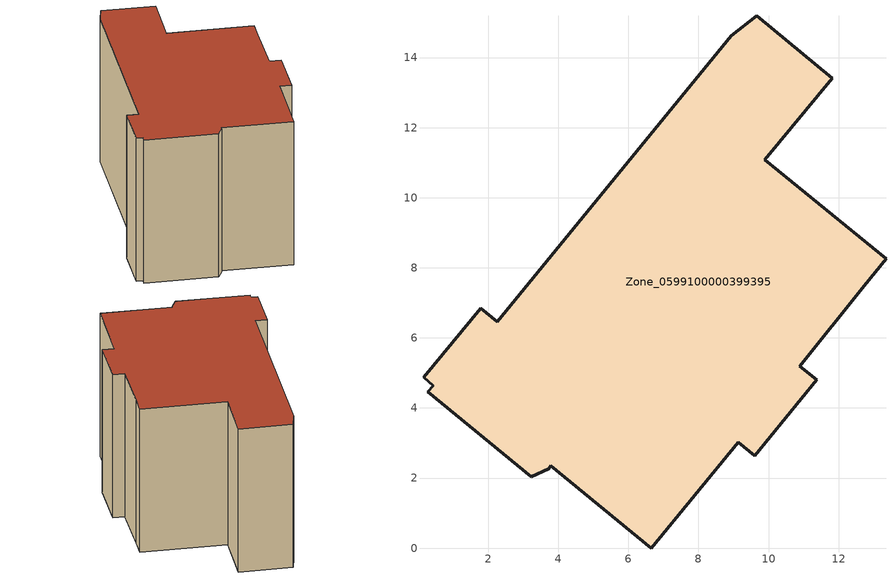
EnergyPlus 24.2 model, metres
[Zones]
Zone_0599100000399395
 floor ground (C_G): 2.25,6.46 8.94,14.63 9.67,15.19 11.82,13.41 9.89,11.08 13.35,8.26 12.73,7.48 10.9,5.19 11.37,4.8 9.6,2.64 9.13,3.03 6.66,0 3.79,2.35 3.72,2.27 3.23,2.04 0.28,4.46 0.43,4.64 0.15,4.87 1.79,6.85 z0
 wall outside (C_F): 9.89,11.08 11.82,13.41 9.67,15.19 8.94,14.63 2.25,6.46 1.79,6.85 0.15,4.87 0.43,4.64 0.28,4.46 3.23,2.04 3.72,2.27 3.79,2.35 6.66,0 9.13,3.03 9.6,2.64 11.37,4.8 10.9,5.19 12.73,7.48 13.35,8.26 9.89,11.08 z0:8.06
 roof outside (C_R): 8.94,14.63 2.25,6.46 1.79,6.85 0.15,4.87 0.43,4.64 0.28,4.46 3.23,2.04 3.72,2.27 3.79,2.35 6.66,0 9.13,3.03 9.6,2.64 11.37,4.8 10.9,5.19 12.73,7.48 13.35,8.26 9.89,11.08 11.82,13.41 9.67,15.19 z8.06
[BUILDING]
Pand.0599100000399395: North Axis=0; Terrain=City; Loads Convergence Tolerance Value=0.04; Temperature Convergence Tolerance Value=0.4; Solar Distribution=FullExterior; Maximum Number of Warmup Days=25; Minimum Number of Warmup Days=1
[Site:Location]
Rotterdam.The.Hague.AP_ZH_NLD Design_Conditions: Latitude=51.96; Longitude=4.45; Time Zone=1; Elevation=-4.5
[SITE:GROUNDTEMPERATURE:BUILDINGSURFACE]
18, 18, 18, 18, 18, 18, 18, 18, 18, 18, 18, 18
[MATERIAL] Thermal Absorptance=0.9; Solar Absorptance=0.7; Visible Absorptance=0.7
Name | Roughness | Thickness | Conductivity | Density | Specific Heat
G.D.1992-2005 | MediumSmooth | 0.15 | 0.06 | 540 | 1210
F.D.1992-2005 | Rough | 0.3 | 0.12 | 1920 | 840
R.D.1992-2005 | MediumRough | 0.2 | 0.08 | 1500 | 1000
[CONSTRUCTION]
C_G: G.D.1992-2005
C_F: F.D.1992-2005
C_R: R.D.1992-2005
[ZONE]
Zone_0599100000399395: Type=1; Multiplier=1; Ceiling Height=Autocalculate; Volume=Autocalculate; Floor Area=autocalculate; Part of Total Floor Area=Yes
[ZONEINFILTRATION:DESIGNFLOWRATE]
Infil_Zone_0599100000399395: Zone or ZoneList or Space or SpaceList=Zone_0599100000399395; Schedule=AlwaysOn; Design Flow Rate Calculation Method=Flow/Area; Flow Rate per Floor Area=0.0021; Constant Term Coefficient=1; Temperature Term Coefficient=0; Velocity Term Coefficient=0; Velocity Squared Term Coefficient=0
[HVACTEMPLATE:ZONE:IDEALLOADSAIRSYSTEM]
Zone_0599100000399395: Maximum Heating Supply Air Temperature=50; Minimum Cooling Supply Air Temperature=13; Maximum Heating Supply Air Humidity Ratio=0.0156; Minimum Cooling Supply Air Humidity Ratio=0.0077; Heating Limit=NoLimit; Cooling Limit=NoLimit; Dehumidification Control Type=ConstantSensibleHeatRatio; Cooling Sensible Heat Ratio=0.7; Dehumidification Setpoint=60; Humidification Control Type=None; Humidification Setpoint=30; Outdoor Air Method=None; Outdoor Air Flow Rate per Person=0.00944; Outdoor Air Flow Rate per Zone Floor Area=0; Outdoor Air Flow Rate per Zone=0; Demand Controlled Ventilation Type=None; Outdoor Air Economizer Type=NoEconomizer; Heat Recovery Type=None; Sensible Heat Recovery Effectiveness=0.7; Latent Heat Recovery Effectiveness=0.65
[ZONECONTROL:THERMOSTAT]
ThermostatControl_Zone_0599100000399395: Zone or ZoneList=Zone_0599100000399395; Control Type Schedule=DualSetpointControlType; Control 1=Thermostat_Zone_0599100000399395; Temperature Difference Between Cutout And Setpoint=0
[THERMOSTATSETPOINT:DUALSETPOINT]
Thermostat_Zone_0599100000399395: Heating Setpoint Temperature Schedule=HeatingSetpoint_Zone_0599100000399395; Cooling Setpoint Temperature Schedule=CoolingSetpoint_Zone_0599100000399395
[SCHEDULE:COMPACT]
HeatingSetpoint_Zone_0599100000399395: Through: 12/31, For: AllDays, Until: 24:00, 21
CoolingSetpoint_Zone_0599100000399395: Through: 12/31, For: AllDays, Until: 24:00, 24
DualSetpointControlType: Through: 12/31, For: AllDays, Until: 24:00, 4
AlwaysOn: Through: 12/31, For: AllDays, Until: 24:00, 1
